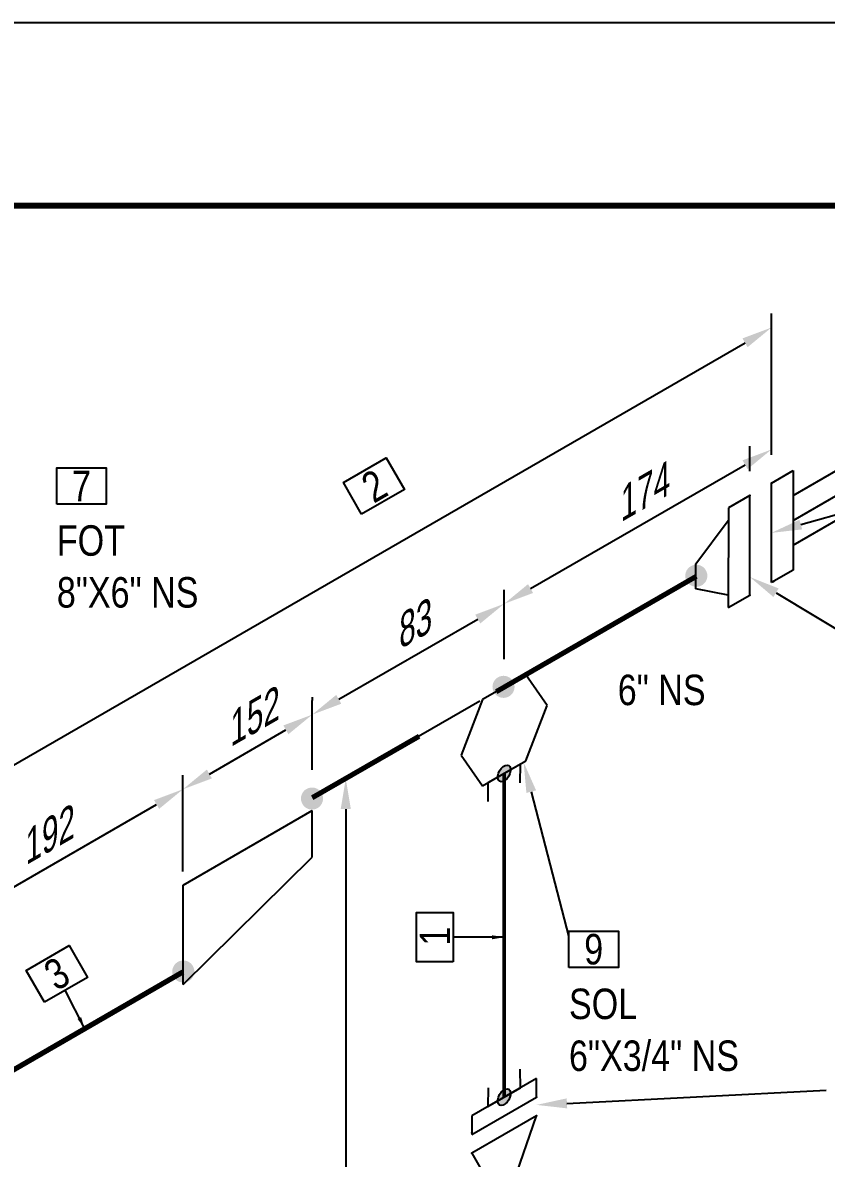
# Model space of a CAD drawing. Header units: millimetres. Extents: x 0 to 594, y 0 to 420.
# Drawn here: x 173.2 to 239.1, y 326.9 to 420 of the extents above; entities that cross this region are included whole.
import ezdxf
from ezdxf import colors
from ezdxf.entities.mleader import LeaderData, LeaderLine
from ezdxf.enums import TextEntityAlignment as Align
from ezdxf.math import Vec2, Vec3

# ---------------------------------------------------------------- set-up
doc = ezdxf.new("R2010")
doc.units = ezdxf.units.MM
doc.header["$LTSCALE"] = 0.25
doc.linetypes.add('CENTER', pattern=[50.8, 31.75, -6.35, 6.35, -6.35])
doc.linetypes.add('DASHED2', pattern=[9.525, 6.35, -3.175])
for name, color, linetype in [('기호', 4, 'Continuous'), ('밸브', 4, 'Continuous'), ('연속', 7, 'DASHED2'), ('열 추적 선', 7, 'CENTER'), ('용접', 1, 'Continuous'), ('주석', 7, 'Continuous'), ('치수', 1, 'Continuous')]:
    doc.layers.add(name, color=color, linetype=linetype)
doc.layers.add('파이프', color=3, linetype='Continuous', lineweight=70)
doc.layers.add('파이프 작은 보어', color=30, linetype='Continuous', lineweight=50)
doc.styles.add('AdskIsoAnnotation', font='arial.ttf', dxfattribs={"width": 0.8, "height": 1})
doc.styles.add('AdskIsoMetric', font='arial.ttf', dxfattribs={"width": 0.8, "height": 2.5})
doc.styles.add('AdskIsoMetric-30', font='arial.ttf', dxfattribs={"width": 0.8, "height": 2.5})
doc.styles.add('AdskIsoMetric30', font='arial.ttf', dxfattribs={"width": 0.8, "oblique": 30, "height": 2.5})
doc.styles.get("Standard").update_dxf_attribs({"font": 'arial.ttf'})
doc.dimstyles.new('AdskIsoMetric', dxfattribs={"dimtxt": 2.5, "dimasz": 2.5, "dimexe": 1, "dimexo": 2, "dimgap": 0.8, "dimtad": 1, "dimdec": 0, "dimrnd": 1, "dimzin": 0, "dimdsep": 46, "dimtxsty": 'AdskIsoMetric', "dimcen": 0, "dimclrt": 7, "dimadec": 0, "dimazin": 0, "dimtfac": 1, "dimtdec": 0, "dimtmove": 1, "dimatfit": 3, "dimfxl": 0, "dimfrac": 2, "dimtolj": 1, "dimtzin": 0, "dimarcsym": 0})

# ---------------------------------------------------------------- blocks, each defined once
blk = doc.blocks.new('끝 장비-1-IsoLeft')
at = {"color": 0, "linetype": 'ByBlock', "lineweight": -2, "extrusion": (0, 0.816497, 0.57735)}
for p, q in [((0, 0.1021), (-0.4419, 0.3572)), ((-0.1768, 0), (-0.6187, 0.2552)), ((-0.2652, -0.051), (0.0884, 0.1531)), ((0.0884, 0.1531), (0.1768, 0.1021)), ((0.1768, 0.1021), (-0.1768, -0.1021)), ((-0.1768, -0.1021), (-0.2652, -0.051))]:
    blk.add_line(p, q, dxfattribs=at)
blk = doc.blocks.new('리듀서 ECC-2-IsoLeft')
at = {"color": 0, "linetype": 'ByBlock', "lineweight": -2, "extrusion": (0, -0.816497, -0.57735)}
for p, q in [((-0.232, 0.1722), (-0.3977, 0.0765)), ((0.4861, -0.0255), (-0.232, 0.1722)), ((0.1326, -0.2296), (-0.3977, 0.0765)), ((0.4861, -0.0255), (0.1326, -0.2296))]:
    blk.add_line(p, q, dxfattribs=at)
blk = doc.blocks.new('볼 밸브-1-IsoRight')
at = {"color": 0, "linetype": 'ByBlock', "lineweight": -2, "extrusion": (0.707107, 0.408248, -0.57735)}
for p, q in [((-0.1006, 0.1164), (-0.3536, 0.4082)), ((-0.3536, 0.4082), (-0.3536, 0)), ((0.1006, 0.0001), (0.3536, 0)), ((-0.3536, 0), (-0.1006, -0.0001)), ((0.3536, 0), (0.3536, -0.4082)), ((0.3536, -0.4082), (0.1007, -0.1162)), ((0.1125, -0.065), (0.1125, -0.065))]:
    blk.add_line(p, q, dxfattribs=at)
at = {"linetype": 'ByBlock', "extrusion": (-1.92296e-16, -1.11022e-16, -1)}
for start_param, end_param in [(-0.785398, 2.356194), (2.356194, 5.497787)]:
    blk.add_ellipse((0, 0), major_axis=(-0.0796, 0.1378), ratio=0.57735, start_param=start_param, end_param=end_param, dxfattribs=at)
blk = doc.blocks.new('개스킷-1-IsoRight')
at = {"color": 0, "linetype": 'ByBlock', "lineweight": -2, "extrusion": (1, 0, 0)}
for p in [(-0.0442, 0.2296), (0.0442, 0.1786), (-0.0529, -0.1736), (0.0442, -0.2296)]:
    blk.add_point(p, dxfattribs=at)
blk = doc.blocks.new('플랜지-1-IsoRight')
at = {"color": 0, "linetype": 'ByBlock', "lineweight": -2}
blk.add_wipeout([(0.0442, 0.1786), (-0.0442, 0.2296), (-0.0442, -0.1786), (0.0442, -0.2296)], dxfattribs=at)
at = {"color": 0, "linetype": 'ByBlock', "lineweight": -2, "extrusion": (0.707107, 0.408248, -0.57735)}
for p, q in [((0.0442, 0.1786), (-0.0442, 0.2296)), ((-0.0442, 0.2296), (-0.0442, -0.1786)), ((0.0442, -0.2296), (0.0442, 0.1786)), ((-0.0442, -0.1786), (0.0442, -0.2296))]:
    blk.add_line(p, q, dxfattribs=at)
at = {"color": 0, "linetype": 'ByBlock', "lineweight": -2}
blk.add_wipeout([(0.0442, 0.1786), (-0.0442, 0.2296), (-0.0442, -0.1786), (0.0442, -0.2296)], dxfattribs=at)
at = {"color": 0, "linetype": 'ByBlock', "lineweight": -2, "extrusion": (0.707107, 0.408248, -0.57735)}
for p, q in [((0.0442, 0.1786), (-0.0442, 0.2296)), ((-0.0442, 0.2296), (-0.0442, -0.1786)), ((0.0442, -0.2296), (0.0442, 0.1786)), ((-0.0442, -0.1786), (0.0442, -0.2296))]:
    blk.add_line(p, q, dxfattribs=at)
blk = doc.blocks.new('플랜지WN-1-IsoLeft')
at = {"color": 0, "linetype": 'ByBlock', "lineweight": -2, "extrusion": (0, 0.816497, 0.57735)}
for p, q in [((0.1989, 0.0893), (-0.1547, -0.1148)), ((-0.1547, 0.0383), (-0.0663, 0.0893)), ((-0.0663, 0.0893), (0.1547, 0.0638)), ((0.2873, 0.0383), (0.1989, 0.0893)), ((-0.1105, -0.0893), (-0.1547, 0.0383)), ((-0.0663, -0.1659), (0.2873, 0.0383)), ((-0.1547, -0.1148), (-0.0663, -0.1659))]:
    blk.add_line(p, q, dxfattribs=at)
blk = doc.blocks.new('개스킷-1-IsoLeft')
at = {"color": 0, "linetype": 'ByBlock', "lineweight": -2}
for p in [(0.1238, 0.1326), (0.221, 0.0765), (-0.221, -0.0765), (-0.1326, -0.1276)]:
    blk.add_point(p, dxfattribs=at)
blk = doc.blocks.new('*D71')
at = {"layer": 'Defpoints', "color": 0}
for p in [(212.684, 365.51), (212.684, 283.896), (199.694, 276.396)]:
    blk.add_point(p, dxfattribs=at)
at = {"layer": '치수', "color": 0, "lineweight": -2}
for p, q in [((210.684, 364.355), (198.694, 357.433)), ((199.694, 355.51), (199.694, 278.896)), ((210.684, 282.742), (198.694, 275.819))]:
    blk.add_line(p, q, dxfattribs=at)
at = {"layer": '치수', "color": 0}
for points in [[(199.277, 355.51), (200.11, 355.51), (199.694, 358.01)], [(199.277, 278.896), (200.11, 278.896), (199.694, 276.396)]]:
    blk.add_solid(points, dxfattribs=at)
at = {"layer": '치수', "color": 7, "insert": (197.427, 315.895), "char_height": 2.5, "attachment_point": 5, "rotation": 90, "style": 'AdskIsoMetric-30'}
blk.add_mtext('\\A1;366', dxfattribs=at)
blk = doc.blocks.new('*D82')
at = {"layer": 'Defpoints', "color": 0}
for p in [(186.345, 357.138), (186.345, 349.282), (163.341, 332.939)]:
    blk.add_point(p, dxfattribs=at)
at = {"layer": '치수', "color": 0, "lineweight": -2}
for p, q in [((186.345, 351.592), (186.345, 358.293)), ((165.506, 345.107), (184.18, 355.888)), ((163.341, 335.248), (163.341, 345.011))]:
    blk.add_line(p, q, dxfattribs=at)
at = {"layer": '치수', "color": 0}
for points in [[(183.971, 356.249), (184.388, 355.527), (186.345, 357.138)], [(165.297, 345.467), (165.714, 344.746), (163.341, 343.857)]]:
    blk.add_solid(points, dxfattribs=at)
at = {"layer": '치수', "color": 7, "insert": (174.843, 353.114), "char_height": 2.5, "attachment_point": 5, "rotation": 30, "style": 'AdskIsoMetric30'}
blk.add_mtext('\\A1;192', dxfattribs=at)
blk = doc.blocks.new('*D83')
at = {"layer": 'Defpoints', "color": 0}
for p in [(196.951, 363.262), (196.951, 362.371), (186.345, 348.082)]:
    blk.add_point(p, dxfattribs=at)
at = {"layer": '치수', "color": 0, "lineweight": -2}
for p, q in [((196.951, 364.68), (196.951, 364.416)), ((188.51, 358.388), (194.786, 362.012)), ((186.345, 350.392), (186.345, 358.293))]:
    blk.add_line(p, q, dxfattribs=at)
at = {"layer": '치수', "color": 0}
for points in [[(194.578, 362.372), (194.994, 361.651), (196.951, 363.262)], [(188.301, 358.749), (188.718, 358.027), (186.345, 357.138)]]:
    blk.add_solid(points, dxfattribs=at)
at = {"layer": '치수', "color": 7, "insert": (191.648, 362.817), "char_height": 2.5, "attachment_point": 5, "rotation": 30, "style": 'AdskIsoMetric30'}
blk.add_mtext('\\A1;152', dxfattribs=at)
blk = doc.blocks.new('*D84')
at = {"layer": 'Defpoints', "color": 0}
for p in [(212.684, 372.345), (212.684, 365.51), (196.951, 356.427)]:
    blk.add_point(p, dxfattribs=at)
at = {"layer": '치수', "color": 0, "lineweight": -2}
for p, q in [((212.684, 367.819), (212.684, 373.5)), ((199.116, 364.512), (210.519, 371.095)), ((196.951, 358.736), (196.951, 364.416))]:
    blk.add_line(p, q, dxfattribs=at)
at = {"layer": '치수', "color": 0}
for points in [[(210.311, 371.456), (210.727, 370.734), (212.684, 372.345)], [(198.908, 364.872), (199.325, 364.151), (196.951, 363.262)]]:
    blk.add_solid(points, dxfattribs=at)
at = {"layer": '치수', "color": 7, "insert": (204.818, 370.421), "char_height": 2.5, "attachment_point": 5, "rotation": 30, "style": 'AdskIsoMetric30'}
blk.add_mtext('\\A1;83', dxfattribs=at)
blk = doc.blocks.new('*D85')
at = {"layer": 'Defpoints', "color": 0}
for p in [(234.604, 385), (234.604, 382.248), (212.684, 365.51)]:
    blk.add_point(p, dxfattribs=at)
at = {"layer": '치수', "color": 0, "lineweight": -2}
for p, q in [((234.604, 384.557), (234.604, 386.155)), ((214.849, 373.595), (232.439, 383.75)), ((212.684, 367.819), (212.684, 373.5))]:
    blk.add_line(p, q, dxfattribs=at)
at = {"layer": '치수', "color": 0}
for points in [[(232.23, 384.111), (232.647, 383.39), (234.604, 385)], [(214.641, 373.956), (215.057, 373.234), (212.684, 372.345)]]:
    blk.add_solid(points, dxfattribs=at)
at = {"layer": '치수', "color": 7, "insert": (223.644, 381.265), "char_height": 2.5, "attachment_point": 5, "rotation": 30, "style": 'AdskIsoMetric30'}
blk.add_mtext('\\A1;174', dxfattribs=at)
blk = doc.blocks.new('개스킷 해치 표식-1-IsoLeft')
at = {"linetype": 'ByBlock', "lineweight": -2, "extrusion": (0, 0.816497, 0.57735)}
blk.add_line((0, 0), (-0.0884, -0.051), dxfattribs=at)
blk = doc.blocks.new('*D86')
at = {"layer": 'Defpoints', "color": 0}
for p in [(234.604, 395), (234.604, 382.248), (70.487, 275.247)]:
    blk.add_point(p, dxfattribs=at)
at = {"layer": '치수', "color": 0, "lineweight": -2}
for p, q in [((234.604, 384.557), (234.604, 396.155)), ((72.652, 301.497), (232.439, 393.75)), ((70.487, 277.557), (70.487, 301.402))]:
    blk.add_line(p, q, dxfattribs=at)
at = {"layer": '치수', "color": 0}
for points in [[(232.23, 394.111), (232.647, 393.39), (234.604, 395)], [(72.444, 301.858), (72.86, 301.137), (70.487, 300.247)]]:
    blk.add_solid(points, dxfattribs=at)
at = {"layer": '치수', "color": 7, "insert": (152.545, 350.242), "char_height": 2.5, "attachment_point": 5, "rotation": 30, "style": 'AdskIsoMetric30'}
blk.add_mtext('\\A1;2188', dxfattribs=at)
blk = doc.blocks.new('*D96')
at = {"layer": 'Defpoints', "color": 0}
for p in [(370.446, 326.889), (186.35, 233.354), (186.35, 208.354)]:
    blk.add_point(p, dxfattribs=at)
at = {"layer": '치수', "color": 0, "lineweight": -2}
for p, q in [((370.446, 329.198), (370.446, 340.796)), ((368.281, 338.391), (188.515, 234.604)), ((186.35, 210.663), (186.35, 234.508))]:
    blk.add_line(p, q, dxfattribs=at)
at = {"layer": '치수', "color": 0}
for points in [[(368.073, 338.752), (368.489, 338.031), (370.446, 339.641)], [(188.307, 234.964), (188.724, 234.243), (186.35, 233.354)]]:
    blk.add_solid(points, dxfattribs=at)
at = {"layer": '치수', "color": 7, "insert": (278.398, 289.115), "char_height": 2.5, "attachment_point": 5, "rotation": 30, "style": 'AdskIsoMetric30'}
blk.add_mtext('\\A1;2188', dxfattribs=at)
blk = doc.blocks.new('Olet1-3-Iso2DSkew90')
at = {"color": 0, "linetype": 'ByBlock', "lineweight": -2, "extrusion": (0.707107, -0.408248, 0.57735)}
for p, q in [((1.768, 1.02), (-1.768, -1.021)), ((3.536, -1.494), (1.768, 1.02)), ((-1.768, -1.021), (-3.536, -5.577)), ((1.768, -6.051), (3.536, -1.494)), ((-3.536, -5.577), (-1.768, -8.092)), ((-1.768, -8.092), (1.768, -6.051))]:
    blk.add_line(p, q, dxfattribs=at)
blk = doc.blocks.new('Buttweld')
at = {"lineweight": -2}
blk.add_hatch(color=0, dxfattribs=at).paths.add_polyline_path([(0.044, -0.0026), (0.0433, 0.0053), (0.0413, 0.0129), (0.0379, 0.02), (0.0334, 0.0265), (0.0278, 0.0321), (0.0214, 0.0366), (0.0142, 0.0399), (0.0066, 0.042), (-0.0013, 0.0427), (-0.0091, 0.042), (-0.0168, 0.0399), (-0.0239, 0.0366), (-0.0304, 0.0321), (-0.036, 0.0265), (-0.0405, 0.02), (-0.0438, 0.0129), (-0.0459, 0.0053), (-0.0466, -0.0026), (-0.0459, -0.0105), (-0.0438, -0.0181), (-0.0405, -0.0252), (-0.036, -0.0317), (-0.0304, -0.0373), (-0.0239, -0.0418), (-0.0168, -0.0452), (-0.0091, -0.0472), (-0.0013, -0.0479), (0.0066, -0.0472), (0.0142, -0.0452), (0.0214, -0.0418), (0.0278, -0.0373), (0.0334, -0.0317), (0.0379, -0.0252), (0.0413, -0.0181), (0.0433, -0.0105)], is_closed=False, flags=0)
blk = doc.blocks.new('SocketWeld-1-IsoRight')
blk.add_hatch(color=256).paths.add_polyline_path([(0.0055, 0.0371), (0.0057, 0.0369), (0.006, 0.0367), (0.0062, 0.0365), (0.0064, 0.0363), (0.0066, 0.0361), (0.0068, 0.0359), (0.007, 0.0357), (0.0072, 0.0355), (0.0075, 0.0353), (0.0077, 0.0351), (0.0079, 0.0349), (0.0081, 0.0347), (0.0083, 0.0345), (0.0085, 0.0343), (0.0088, 0.0341), (0.009, 0.0339), (0.0092, 0.0337), (0.0094, 0.0334), (0.0096, 0.0332), (0.0098, 0.033), (0.01, 0.0328), (0.0103, 0.0326), (0.0105, 0.0324), (0.0107, 0.0322), (0.0109, 0.032), (0.0111, 0.0318), (0.0113, 0.0316), (0.0115, 0.0314), (0.0118, 0.0312), (0.012, 0.031), (0.0122, 0.0308), (0.0124, 0.0306), (0.0126, 0.0304), (0.0128, 0.0302), (0.013, 0.03), (0.0133, 0.0298), (0.0135, 0.0296), (0.0137, 0.0294), (0.0139, 0.0292), (0.0141, 0.0289), (0.0143, 0.0287), (0.0145, 0.0285), (0.0148, 0.0283), (0.015, 0.0281), (0.0152, 0.0279), (0.0154, 0.0277), (0.0156, 0.0275), (0.0158, 0.0273), (0.0161, 0.0271), (0.0161, 0.0271), (0.0162, 0.0268), (0.0164, 0.0266), (0.0166, 0.0263), (0.0168, 0.0261), (0.017, 0.0258), (0.0171, 0.0256), (0.0173, 0.0253), (0.0175, 0.025), (0.0177, 0.0248), (0.0179, 0.0245), (0.0181, 0.0243), (0.0182, 0.024), (0.0184, 0.0237), (0.0186, 0.0235), (0.0188, 0.0232), (0.019, 0.023), (0.0192, 0.0227), (0.0193, 0.0225), (0.0195, 0.0222), (0.0197, 0.0219), (0.0199, 0.0217), (0.0201, 0.0214), (0.0203, 0.0212), (0.0204, 0.0209), (0.0206, 0.0206), (0.0208, 0.0204), (0.021, 0.0201), (0.0212, 0.0199), (0.0213, 0.0196), (0.0215, 0.0193), (0.0217, 0.0191), (0.0219, 0.0188), (0.0221, 0.0186), (0.0223, 0.0183), (0.0224, 0.0181), (0.0226, 0.0178), (0.0228, 0.0175), (0.023, 0.0173), (0.0232, 0.017), (0.0234, 0.0168), (0.0235, 0.0165), (0.0237, 0.0162), (0.0239, 0.016), (0.0241, 0.0157), (0.0243, 0.0155), (0.0245, 0.0152), (0.0246, 0.015), (0.0248, 0.0147), (0.025, 0.0144), (0.025, 0.0144), (0.0251, 0.0141), (0.0253, 0.0139), (0.0254, 0.0136), (0.0255, 0.0133), (0.0257, 0.013), (0.0258, 0.0127), (0.0259, 0.0124), (0.0261, 0.0121), (0.0262, 0.0118), (0.0263, 0.0116), (0.0265, 0.0113), (0.0266, 0.011), (0.0267, 0.0107), (0.0269, 0.0104), (0.027, 0.0101), (0.0271, 0.0098), (0.0273, 0.0095), (0.0274, 0.0093), (0.0275, 0.009), (0.0277, 0.0087), (0.0278, 0.0084), (0.0279, 0.0081), (0.0281, 0.0078), (0.0282, 0.0075), (0.0283, 0.0072), (0.0284, 0.007), (0.0286, 0.0067), (0.0287, 0.0064), (0.0288, 0.0061), (0.029, 0.0058), (0.0291, 0.0055), (0.0292, 0.0052), (0.0294, 0.0049), (0.0295, 0.0047), (0.0296, 0.0044), (0.0298, 0.0041), (0.0299, 0.0038), (0.03, 0.0035), (0.0302, 0.0032), (0.0303, 0.0029), (0.0304, 0.0026), (0.0306, 0.0024), (0.0307, 0.0021), (0.0308, 0.0018), (0.031, 0.0015), (0.0311, 0.0012), (0.0312, 0.0009), (0.0314, 0.0006), (0.0315, 0.0003), (0.0315, 0.0003), (0.0316, 0.0001), (0.0316, -0.0002), (0.0317, -0.0005), (0.0318, -0.0008), (0.0319, -0.0011), (0.0319, -0.0014), (0.032, -0.0017), (0.0321, -0.002), (0.0321, -0.0022), (0.0322, -0.0025), (0.0323, -0.0028), (0.0323, -0.0031), (0.0324, -0.0034), (0.0325, -0.0037), (0.0325, -0.004), (0.0326, -0.0043), (0.0327, -0.0046), (0.0328, -0.0048), (0.0328, -0.0051), (0.0329, -0.0054), (0.033, -0.0057), (0.033, -0.006), (0.0331, -0.0063), (0.0332, -0.0066), (0.0332, -0.0069), (0.0333, -0.0071), (0.0334, -0.0074), (0.0335, -0.0077), (0.0335, -0.008), (0.0336, -0.0083), (0.0337, -0.0086), (0.0337, -0.0089), (0.0338, -0.0092), (0.0339, -0.0095), (0.0339, -0.0097), (0.034, -0.01), (0.0341, -0.0103), (0.0342, -0.0106), (0.0342, -0.0109), (0.0343, -0.0112), (0.0344, -0.0115), (0.0344, -0.0118), (0.0345, -0.012), (0.0346, -0.0123), (0.0346, -0.0126), (0.0347, -0.0129), (0.0348, -0.0132), (0.0349, -0.0135), (0.0349, -0.0138), (0.0349, -0.0138), (0.0349, -0.014), (0.0349, -0.0143), (0.0349, -0.0146), (0.0349, -0.0148), (0.0349, -0.0151), (0.0349, -0.0153), (0.0349, -0.0156), (0.0349, -0.0159), (0.0349, -0.0161), (0.0349, -0.0164), (0.0349, -0.0166), (0.0349, -0.0169), (0.0349, -0.0172), (0.0349, -0.0174), (0.0349, -0.0177), (0.0349, -0.0179), (0.0349, -0.0182), (0.0349, -0.0185), (0.0349, -0.0187), (0.0349, -0.019), (0.0349, -0.0192), (0.0349, -0.0195), (0.0349, -0.0198), (0.0349, -0.02), (0.0349, -0.0203), (0.0349, -0.0206), (0.0349, -0.0208), (0.0349, -0.0211), (0.0349, -0.0213), (0.0349, -0.0216), (0.0349, -0.0219), (0.0349, -0.0221), (0.0349, -0.0224), (0.0349, -0.0226), (0.0349, -0.0229), (0.0349, -0.0232), (0.0349, -0.0234), (0.0349, -0.0237), (0.0349, -0.0239), (0.0349, -0.0242), (0.0349, -0.0245), (0.0349, -0.0247), (0.0349, -0.025), (0.0349, -0.0252), (0.0349, -0.0255), (0.0349, -0.0258), (0.0349, -0.026), (0.0349, -0.0263), (0.0349, -0.0265), (0.0349, -0.0265), (0.0349, -0.0268), (0.0348, -0.027), (0.0347, -0.0272), (0.0346, -0.0274), (0.0346, -0.0276), (0.0345, -0.0278), (0.0344, -0.028), (0.0344, -0.0282), (0.0343, -0.0284), (0.0342, -0.0286), (0.0342, -0.0288), (0.0341, -0.029), (0.034, -0.0292), (0.0339, -0.0295), (0.0339, -0.0297), (0.0338, -0.0299), (0.0337, -0.0301), (0.0337, -0.0303), (0.0336, -0.0305), (0.0335, -0.0307), (0.0335, -0.0309), (0.0334, -0.0311), (0.0333, -0.0313), (0.0332, -0.0315), (0.0332, -0.0317), (0.0331, -0.0319), (0.033, -0.0322), (0.033, -0.0324), (0.0329, -0.0326), (0.0328, -0.0328), (0.0328, -0.033), (0.0327, -0.0332), (0.0326, -0.0334), (0.0325, -0.0336), (0.0325, -0.0338), (0.0324, -0.034), (0.0323, -0.0342), (0.0323, -0.0344), (0.0322, -0.0346), (0.0321, -0.0349), (0.0321, -0.0351), (0.032, -0.0353), (0.0319, -0.0355), (0.0319, -0.0357), (0.0318, -0.0359), (0.0317, -0.0361), (0.0316, -0.0363), (0.0316, -0.0365), (0.0315, -0.0367), (0.0315, -0.0367), (0.0314, -0.0369), (0.0312, -0.037), (0.0311, -0.0371), (0.031, -0.0373), (0.0308, -0.0374), (0.0307, -0.0375), (0.0306, -0.0377), (0.0304, -0.0378), (0.0303, -0.0379), (0.0302, -0.0381), (0.03, -0.0382), (0.0299, -0.0383), (0.0298, -0.0385), (0.0296, -0.0386), (0.0295, -0.0387), (0.0294, -0.0389), (0.0292, -0.039), (0.0291, -0.0391), (0.029, -0.0393), (0.0288, -0.0394), (0.0287, -0.0395), (0.0286, -0.0397), (0.0284, -0.0398), (0.0283, -0.0399), (0.0282, -0.0401), (0.0281, -0.0402), (0.0279, -0.0403), (0.0278, -0.0405), (0.0277, -0.0406), (0.0275, -0.0408), (0.0274, -0.0409), (0.0273, -0.041), (0.0271, -0.0412), (0.027, -0.0413), (0.0269, -0.0414), (0.0267, -0.0416), (0.0266, -0.0417), (0.0265, -0.0418), (0.0263, -0.042), (0.0262, -0.0421), (0.0261, -0.0422), (0.0259, -0.0424), (0.0258, -0.0425), (0.0257, -0.0426), (0.0255, -0.0428), (0.0254, -0.0429), (0.0253, -0.043), (0.0251, -0.0432), (0.025, -0.0433), (0.025, -0.0433), (0.0248, -0.0433), (0.0246, -0.0434), (0.0245, -0.0434), (0.0243, -0.0435), (0.0241, -0.0435), (0.0239, -0.0436), (0.0237, -0.0436), (0.0235, -0.0437), (0.0234, -0.0437), (0.0232, -0.0438), (0.023, -0.0438), (0.0228, -0.0439), (0.0226, -0.0439), (0.0224, -0.044), (0.0223, -0.044), (0.0221, -0.0441), (0.0219, -0.0441), (0.0217, -0.0442), (0.0215, -0.0442), (0.0213, -0.0443), (0.0212, -0.0443), (0.021, -0.0444), (0.0208, -0.0444), (0.0206, -0.0444), (0.0204, -0.0445), (0.0203, -0.0445), (0.0201, -0.0446), (0.0199, -0.0446), (0.0197, -0.0447), (0.0195, -0.0447), (0.0193, -0.0448), (0.0192, -0.0448), (0.019, -0.0449), (0.0188, -0.0449), (0.0186, -0.045), (0.0184, -0.045), (0.0182, -0.0451), (0.0181, -0.0451), (0.0179, -0.0452), (0.0177, -0.0452), (0.0175, -0.0453), (0.0173, -0.0453), (0.0171, -0.0454), (0.017, -0.0454), (0.0168, -0.0455), (0.0166, -0.0455), (0.0164, -0.0455), (0.0162, -0.0456), (0.0161, -0.0456), (0.0161, -0.0456), (0.0158, -0.0456), (0.0156, -0.0456), (0.0154, -0.0455), (0.0152, -0.0455), (0.015, -0.0454), (0.0148, -0.0454), (0.0145, -0.0453), (0.0143, -0.0453), (0.0141, -0.0453), (0.0139, -0.0452), (0.0137, -0.0452), (0.0135, -0.0451), (0.0133, -0.0451), (0.013, -0.045), (0.0128, -0.045), (0.0126, -0.0449), (0.0124, -0.0449), (0.0122, -0.0449), (0.012, -0.0448), (0.0118, -0.0448), (0.0115, -0.0447), (0.0113, -0.0447), (0.0111, -0.0446), (0.0109, -0.0446), (0.0107, -0.0446), (0.0105, -0.0445), (0.0103, -0.0445), (0.01, -0.0444), (0.0098, -0.0444), (0.0096, -0.0443), (0.0094, -0.0443), (0.0092, -0.0443), (0.009, -0.0442), (0.0088, -0.0442), (0.0085, -0.0441), (0.0083, -0.0441), (0.0081, -0.044), (0.0079, -0.044), (0.0077, -0.0439), (0.0075, -0.0439), (0.0072, -0.0439), (0.007, -0.0438), (0.0068, -0.0438), (0.0066, -0.0437), (0.0064, -0.0437), (0.0062, -0.0436), (0.006, -0.0436), (0.0057, -0.0436), (0.0055, -0.0435), (0.0055, -0.0435), (0.0053, -0.0434), (0.0051, -0.0433), (0.0049, -0.0431), (0.0046, -0.043), (0.0044, -0.0429), (0.0042, -0.0427), (0.004, -0.0426), (0.0037, -0.0425), (0.0035, -0.0423), (0.0033, -0.0422), (0.003, -0.0421), (0.0028, -0.042), (0.0026, -0.0418), (0.0024, -0.0417), (0.0021, -0.0416), (0.0019, -0.0414), (0.0017, -0.0413), (0.0015, -0.0412), (0.0012, -0.041), (0.001, -0.0409), (0.0008, -0.0408), (0.0006, -0.0406), (0.0003, -0.0405), (0.0001, -0.0404), (-0.0001, -0.0403), (-0.0003, -0.0401), (-0.0006, -0.04), (-0.0008, -0.0399), (-0.001, -0.0397), (-0.0012, -0.0396), (-0.0015, -0.0395), (-0.0017, -0.0393), (-0.0019, -0.0392), (-0.0021, -0.0391), (-0.0024, -0.039), (-0.0026, -0.0388), (-0.0028, -0.0387), (-0.003, -0.0386), (-0.0033, -0.0384), (-0.0035, -0.0383), (-0.0037, -0.0382), (-0.004, -0.038), (-0.0042, -0.0379), (-0.0044, -0.0378), (-0.0046, -0.0377), (-0.0049, -0.0375), (-0.0051, -0.0374), (-0.0053, -0.0373), (-0.0055, -0.0371), (-0.0055, -0.0371), (-0.0057, -0.0369), (-0.006, -0.0367), (-0.0062, -0.0365), (-0.0064, -0.0363), (-0.0066, -0.0361), (-0.0068, -0.0359), (-0.007, -0.0357), (-0.0072, -0.0355), (-0.0075, -0.0353), (-0.0077, -0.0351), (-0.0079, -0.0349), (-0.0081, -0.0347), (-0.0083, -0.0345), (-0.0085, -0.0343), (-0.0088, -0.0341), (-0.009, -0.0339), (-0.0092, -0.0337), (-0.0094, -0.0334), (-0.0096, -0.0332), (-0.0098, -0.033), (-0.01, -0.0328), (-0.0103, -0.0326), (-0.0105, -0.0324), (-0.0107, -0.0322), (-0.0109, -0.032), (-0.0111, -0.0318), (-0.0113, -0.0316), (-0.0115, -0.0314), (-0.0118, -0.0312), (-0.012, -0.031), (-0.0122, -0.0308), (-0.0124, -0.0306), (-0.0126, -0.0304), (-0.0128, -0.0302), (-0.013, -0.03), (-0.0133, -0.0298), (-0.0135, -0.0296), (-0.0137, -0.0294), (-0.0139, -0.0292), (-0.0141, -0.0289), (-0.0143, -0.0287), (-0.0145, -0.0285), (-0.0148, -0.0283), (-0.015, -0.0281), (-0.0152, -0.0279), (-0.0154, -0.0277), (-0.0156, -0.0275), (-0.0158, -0.0273), (-0.0161, -0.0271), (-0.0161, -0.0271), (-0.0162, -0.0268), (-0.0164, -0.0266), (-0.0166, -0.0263), (-0.0168, -0.0261), (-0.017, -0.0258), (-0.0171, -0.0256), (-0.0173, -0.0253), (-0.0175, -0.025), (-0.0177, -0.0248), (-0.0179, -0.0245), (-0.0181, -0.0243), (-0.0182, -0.024), (-0.0184, -0.0237), (-0.0186, -0.0235), (-0.0188, -0.0232), (-0.019, -0.023), (-0.0192, -0.0227), (-0.0193, -0.0225), (-0.0195, -0.0222), (-0.0197, -0.0219), (-0.0199, -0.0217), (-0.0201, -0.0214), (-0.0203, -0.0212), (-0.0204, -0.0209), (-0.0206, -0.0206), (-0.0208, -0.0204), (-0.021, -0.0201), (-0.0212, -0.0199), (-0.0213, -0.0196), (-0.0215, -0.0193), (-0.0217, -0.0191), (-0.0219, -0.0188), (-0.0221, -0.0186), (-0.0223, -0.0183), (-0.0224, -0.0181), (-0.0226, -0.0178), (-0.0228, -0.0175), (-0.023, -0.0173), (-0.0232, -0.017), (-0.0234, -0.0168), (-0.0235, -0.0165), (-0.0237, -0.0162), (-0.0239, -0.016), (-0.0241, -0.0157), (-0.0243, -0.0155), (-0.0245, -0.0152), (-0.0246, -0.015), (-0.0248, -0.0147), (-0.025, -0.0144), (-0.025, -0.0144), (-0.0251, -0.0141), (-0.0253, -0.0139), (-0.0254, -0.0136), (-0.0255, -0.0133), (-0.0257, -0.013), (-0.0258, -0.0127), (-0.0259, -0.0124), (-0.0261, -0.0121), (-0.0262, -0.0118), (-0.0263, -0.0116), (-0.0265, -0.0113), (-0.0266, -0.011), (-0.0267, -0.0107), (-0.0269, -0.0104), (-0.027, -0.0101), (-0.0271, -0.0098), (-0.0273, -0.0095), (-0.0274, -0.0093), (-0.0275, -0.009), (-0.0277, -0.0087), (-0.0278, -0.0084), (-0.0279, -0.0081), (-0.0281, -0.0078), (-0.0282, -0.0075), (-0.0283, -0.0072), (-0.0284, -0.007), (-0.0286, -0.0067), (-0.0287, -0.0064), (-0.0288, -0.0061), (-0.029, -0.0058), (-0.0291, -0.0055), (-0.0292, -0.0052), (-0.0294, -0.0049), (-0.0295, -0.0047), (-0.0296, -0.0044), (-0.0298, -0.0041), (-0.0299, -0.0038), (-0.03, -0.0035), (-0.0302, -0.0032), (-0.0303, -0.0029), (-0.0304, -0.0026), (-0.0306, -0.0024), (-0.0307, -0.0021), (-0.0308, -0.0018), (-0.031, -0.0015), (-0.0311, -0.0012), (-0.0312, -0.0009), (-0.0314, -0.0006), (-0.0315, -0.0003), (-0.0315, -0.0003), (-0.0316, -0.0001), (-0.0316, 0.0002), (-0.0317, 0.0005), (-0.0318, 0.0008), (-0.0319, 0.0011), (-0.0319, 0.0014), (-0.032, 0.0017), (-0.0321, 0.002), (-0.0321, 0.0022), (-0.0322, 0.0025), (-0.0323, 0.0028), (-0.0323, 0.0031), (-0.0324, 0.0034), (-0.0325, 0.0037), (-0.0325, 0.004), (-0.0326, 0.0043), (-0.0327, 0.0046), (-0.0328, 0.0048), (-0.0328, 0.0051), (-0.0329, 0.0054), (-0.033, 0.0057), (-0.033, 0.006), (-0.0331, 0.0063), (-0.0332, 0.0066), (-0.0332, 0.0069), (-0.0333, 0.0071), (-0.0334, 0.0074), (-0.0335, 0.0077), (-0.0335, 0.008), (-0.0336, 0.0083), (-0.0337, 0.0086), (-0.0337, 0.0089), (-0.0338, 0.0092), (-0.0339, 0.0095), (-0.0339, 0.0097), (-0.034, 0.01), (-0.0341, 0.0103), (-0.0342, 0.0106), (-0.0342, 0.0109), (-0.0343, 0.0112), (-0.0344, 0.0115), (-0.0344, 0.0118), (-0.0345, 0.012), (-0.0346, 0.0123), (-0.0346, 0.0126), (-0.0347, 0.0129), (-0.0348, 0.0132), (-0.0349, 0.0135), (-0.0349, 0.0138), (-0.0349, 0.0138), (-0.0349, 0.014), (-0.0349, 0.0143), (-0.0349, 0.0146), (-0.0349, 0.0148), (-0.0349, 0.0151), (-0.0349, 0.0153), (-0.0349, 0.0156), (-0.0349, 0.0159), (-0.0349, 0.0161), (-0.0349, 0.0164), (-0.0349, 0.0166), (-0.0349, 0.0169), (-0.0349, 0.0172), (-0.0349, 0.0174), (-0.0349, 0.0177), (-0.0349, 0.0179), (-0.0349, 0.0182), (-0.0349, 0.0185), (-0.0349, 0.0187), (-0.0349, 0.019), (-0.0349, 0.0192), (-0.0349, 0.0195), (-0.0349, 0.0198), (-0.0349, 0.02), (-0.0349, 0.0203), (-0.0349, 0.0206), (-0.0349, 0.0208), (-0.0349, 0.0211), (-0.0349, 0.0213), (-0.0349, 0.0216), (-0.0349, 0.0219), (-0.0349, 0.0221), (-0.0349, 0.0224), (-0.0349, 0.0226), (-0.0349, 0.0229), (-0.0349, 0.0232), (-0.0349, 0.0234), (-0.0349, 0.0237), (-0.0349, 0.0239), (-0.0349, 0.0242), (-0.0349, 0.0245), (-0.0349, 0.0247), (-0.0349, 0.025), (-0.0349, 0.0252), (-0.0349, 0.0255), (-0.0349, 0.0258), (-0.0349, 0.026), (-0.0349, 0.0263), (-0.0349, 0.0265), (-0.0349, 0.0265), (-0.0349, 0.0268), (-0.0348, 0.027), (-0.0347, 0.0272), (-0.0346, 0.0274), (-0.0346, 0.0276), (-0.0345, 0.0278), (-0.0344, 0.028), (-0.0344, 0.0282), (-0.0343, 0.0284), (-0.0342, 0.0286), (-0.0342, 0.0288), (-0.0341, 0.029), (-0.034, 0.0292), (-0.0339, 0.0295), (-0.0339, 0.0297), (-0.0338, 0.0299), (-0.0337, 0.0301), (-0.0337, 0.0303), (-0.0336, 0.0305), (-0.0335, 0.0307), (-0.0335, 0.0309), (-0.0334, 0.0311), (-0.0333, 0.0313), (-0.0332, 0.0315), (-0.0332, 0.0317), (-0.0331, 0.0319), (-0.033, 0.0322), (-0.033, 0.0324), (-0.0329, 0.0326), (-0.0328, 0.0328), (-0.0328, 0.033), (-0.0327, 0.0332), (-0.0326, 0.0334), (-0.0325, 0.0336), (-0.0325, 0.0338), (-0.0324, 0.034), (-0.0323, 0.0342), (-0.0323, 0.0344), (-0.0322, 0.0346), (-0.0321, 0.0349), (-0.0321, 0.0351), (-0.032, 0.0353), (-0.0319, 0.0355), (-0.0319, 0.0357), (-0.0318, 0.0359), (-0.0317, 0.0361), (-0.0316, 0.0363), (-0.0316, 0.0365), (-0.0315, 0.0367), (-0.0315, 0.0367), (-0.0314, 0.0369), (-0.0312, 0.037), (-0.0311, 0.0371), (-0.031, 0.0373), (-0.0308, 0.0374), (-0.0307, 0.0375), (-0.0306, 0.0377), (-0.0304, 0.0378), (-0.0303, 0.0379), (-0.0302, 0.0381), (-0.03, 0.0382), (-0.0299, 0.0383), (-0.0298, 0.0385), (-0.0296, 0.0386), (-0.0295, 0.0387), (-0.0294, 0.0389), (-0.0292, 0.039), (-0.0291, 0.0391), (-0.029, 0.0393), (-0.0288, 0.0394), (-0.0287, 0.0395), (-0.0286, 0.0397), (-0.0284, 0.0398), (-0.0283, 0.0399), (-0.0282, 0.0401), (-0.0281, 0.0402), (-0.0279, 0.0403), (-0.0278, 0.0405), (-0.0277, 0.0406), (-0.0275, 0.0408), (-0.0274, 0.0409), (-0.0273, 0.041), (-0.0271, 0.0412), (-0.027, 0.0413), (-0.0269, 0.0414), (-0.0267, 0.0416), (-0.0266, 0.0417), (-0.0265, 0.0418), (-0.0263, 0.042), (-0.0262, 0.0421), (-0.0261, 0.0422), (-0.0259, 0.0424), (-0.0258, 0.0425), (-0.0257, 0.0426), (-0.0255, 0.0428), (-0.0254, 0.0429), (-0.0253, 0.043), (-0.0251, 0.0432), (-0.025, 0.0433), (-0.025, 0.0433), (-0.0248, 0.0433), (-0.0246, 0.0434), (-0.0245, 0.0434), (-0.0243, 0.0435), (-0.0241, 0.0435), (-0.0239, 0.0436), (-0.0237, 0.0436), (-0.0235, 0.0437), (-0.0234, 0.0437), (-0.0232, 0.0438), (-0.023, 0.0438), (-0.0228, 0.0439), (-0.0226, 0.0439), (-0.0224, 0.044), (-0.0223, 0.044), (-0.0221, 0.0441), (-0.0219, 0.0441), (-0.0217, 0.0442), (-0.0215, 0.0442), (-0.0213, 0.0443), (-0.0212, 0.0443), (-0.021, 0.0444), (-0.0208, 0.0444), (-0.0206, 0.0444), (-0.0204, 0.0445), (-0.0203, 0.0445), (-0.0201, 0.0446), (-0.0199, 0.0446), (-0.0197, 0.0447), (-0.0195, 0.0447), (-0.0193, 0.0448), (-0.0192, 0.0448), (-0.019, 0.0449), (-0.0188, 0.0449), (-0.0186, 0.045), (-0.0184, 0.045), (-0.0182, 0.0451), (-0.0181, 0.0451), (-0.0179, 0.0452), (-0.0177, 0.0452), (-0.0175, 0.0453), (-0.0173, 0.0453), (-0.0171, 0.0454), (-0.017, 0.0454), (-0.0168, 0.0455), (-0.0166, 0.0455), (-0.0164, 0.0455), (-0.0162, 0.0456), (-0.0161, 0.0456), (-0.0161, 0.0456), (-0.0158, 0.0456), (-0.0156, 0.0456), (-0.0154, 0.0455), (-0.0152, 0.0455), (-0.015, 0.0454), (-0.0148, 0.0454), (-0.0145, 0.0453), (-0.0143, 0.0453), (-0.0141, 0.0453), (-0.0139, 0.0452), (-0.0137, 0.0452), (-0.0135, 0.0451), (-0.0133, 0.0451), (-0.013, 0.045), (-0.0128, 0.045), (-0.0126, 0.0449), (-0.0124, 0.0449), (-0.0122, 0.0449), (-0.012, 0.0448), (-0.0118, 0.0448), (-0.0115, 0.0447), (-0.0113, 0.0447), (-0.0111, 0.0446), (-0.0109, 0.0446), (-0.0107, 0.0446), (-0.0105, 0.0445), (-0.0103, 0.0445), (-0.01, 0.0444), (-0.0098, 0.0444), (-0.0096, 0.0443), (-0.0094, 0.0443), (-0.0092, 0.0443), (-0.009, 0.0442), (-0.0088, 0.0442), (-0.0085, 0.0441), (-0.0083, 0.0441), (-0.0081, 0.044), (-0.0079, 0.044), (-0.0077, 0.0439), (-0.0075, 0.0439), (-0.0072, 0.0439), (-0.007, 0.0438), (-0.0068, 0.0438), (-0.0066, 0.0437), (-0.0064, 0.0437), (-0.0062, 0.0436), (-0.006, 0.0436), (-0.0057, 0.0436), (-0.0055, 0.0435), (-0.0055, 0.0435), (-0.0053, 0.0434), (-0.0051, 0.0433), (-0.0049, 0.0431), (-0.0046, 0.043), (-0.0044, 0.0429), (-0.0042, 0.0427), (-0.004, 0.0426), (-0.0037, 0.0425), (-0.0035, 0.0423), (-0.0033, 0.0422), (-0.003, 0.0421), (-0.0028, 0.042), (-0.0026, 0.0418), (-0.0024, 0.0417), (-0.0021, 0.0416), (-0.0019, 0.0414), (-0.0017, 0.0413), (-0.0015, 0.0412), (-0.0012, 0.041), (-0.001, 0.0409), (-0.0008, 0.0408), (-0.0006, 0.0406), (-0.0003, 0.0405), (-0.0001, 0.0404), (0.0001, 0.0403), (0.0003, 0.0401), (0.0006, 0.04), (0.0008, 0.0399), (0.001, 0.0397), (0.0012, 0.0396), (0.0015, 0.0395), (0.0017, 0.0393), (0.0019, 0.0392), (0.0021, 0.0391), (0.0024, 0.039), (0.0026, 0.0388), (0.0028, 0.0387), (0.003, 0.0386), (0.0033, 0.0384), (0.0035, 0.0383), (0.0037, 0.0382), (0.004, 0.038), (0.0042, 0.0379), (0.0044, 0.0378), (0.0046, 0.0377), (0.0049, 0.0375), (0.0051, 0.0374), (0.0053, 0.0373)], flags=0)
at = {"color": 0, "linetype": 'ByBlock', "lineweight": -2, "extrusion": (0.707107, 0.408248, -0.57735)}
for p, q in [((0, 0.1021), (-0.0884, 0.1531)), ((0, -0.1021), (0, 0.1021)), ((-0.0349, 0.0265), (-0.0315, 0.0367)), ((-0.0349, 0.0138), (-0.0349, 0.0265)), ((-0.0315, -0.0003), (-0.0349, 0.0138)), ((-0.0315, 0.0367), (-0.025, 0.0433)), ((-0.025, 0.0433), (-0.0161, 0.0456)), ((-0.0161, 0.0456), (-0.0055, 0.0435)), ((-0.0055, 0.0435), (0.0055, 0.0371)), ((0.0055, 0.0371), (0.0161, 0.0271)), ((0.0161, 0.0271), (0.025, 0.0144)), ((0.025, 0.0144), (0.0315, 0.0003)), ((0.0315, 0.0003), (0.0349, -0.0138)), ((-0.0884, -0.051), (0, -0.1021)), ((-0.025, -0.0144), (-0.0315, -0.0003)), ((-0.0161, -0.0271), (-0.025, -0.0144)), ((-0.0055, -0.0371), (-0.0161, -0.0271)), ((0.0055, -0.0435), (-0.0055, -0.0371)), ((0.0161, -0.0456), (0.0055, -0.0435)), ((0.025, -0.0433), (0.0161, -0.0456)), ((0.0315, -0.0367), (0.025, -0.0433)), ((0.0349, -0.0265), (0.0315, -0.0367)), ((0.0349, -0.0138), (0.0349, -0.0265))]:
    blk.add_line(p, q, dxfattribs=at)
blk = doc.blocks.new('AnnoRect')
at = {"color": 0, "linetype": 'ByBlock', "lineweight": -2}
blk.add_wipeout([(-0.81, -0.6), (-0.81, 0.6), (0.81, 0.6), (0.81, -0.6)], dxfattribs=at)
blk.add_lwpolyline([(-0.81, -0.6), (-0.81, 0.6), (0.81, 0.6), (0.81, -0.6)], close=True, dxfattribs=at)
at = {"color": 0, "linetype": 'ByBlock', "lineweight": -2, "style": 'AdskIsoAnnotation', "width": 0.8}
blk.add_attdef('XX', text='', height=1, dxfattribs=at).set_placement((0, 0), align=Align.MIDDLE_CENTER)

msp = doc.modelspace()

# ---------------------------------------------------------------- linework, layer by layer
msp.add_lwpolyline([(0, 0), (594, 0), (594, 420), (0, 420)], close=True)
at = {"const_width": 0.5}
msp.add_lwpolyline([(15, 15), (579, 15), (579, 405), (15, 405)], close=True, dxfattribs=at)
at = {"layer": '열 추적 선', "color": 1}
msp.add_line((236.372, 379.186), (264.048, 395.165), dxfattribs=at)
at = {"layer": '파이프'}
for points in [[(228.417, 374.593), (212.041, 365.138)], [(205.677, 361.464), (196.951, 356.427)], [(186.345, 342.138), (167.76, 331.408)]]:
    msp.add_lwpolyline(points, dxfattribs=at)

# ---------------------------------------------------------------- block references
at = {"layer": '기호'}
msp.add_blockref('Olet1-3-Iso2DSkew90', (212.684, 365.51), dxfattribs=at)
at = {"layer": '기호', "xscale": 20, "yscale": 20, "zscale": 20, "rotation": 240}
msp.add_blockref('리듀서 ECC-2-IsoLeft', (191.648, 349.282), dxfattribs=at)
at = {"layer": '밸브'}
for name, p, xscale, yscale, zscale, rotation in [('개스킷-1-IsoLeft', (233.72, 377.655), 20, 20, 20, 239.9999999999639), ('플랜지WN-1-IsoLeft', (230.626, 375.869), 20, 20, 20, 59.99999999978338), ('개스킷-1-IsoRight', (212.684, 329.588), 15, 15, 15, 299.9999999994224), ('볼 밸브-1-IsoRight', (212.684, 322.698), 15, 15, 15, 299.9999999994283)]:
    msp.add_blockref(name, p, dxfattribs=dict(at, xscale=xscale, yscale=yscale, zscale=zscale, rotation=rotation))
at = {"layer": '연속', "xscale": 20, "yscale": 20, "zscale": 20, "rotation": 239.9999999997966}
msp.add_blockref('끝 장비-1-IsoLeft', (234.604, 378.165), dxfattribs=at)
at = {"layer": '용접'}
for name, p, xscale, yscale, zscale, rotation in [('Buttweld', (228.417, 374.593), 20, 20, 20, 180), ('Buttweld', (212.684, 365.51), 20, 20, 20, 270.0000000000219), ('SocketWeld-1-IsoRight', (212.684, 358.439), 15, 15, 15, 119.9999999996948), ('Buttweld', (186.345, 342.138), 20, 20, 20, 180)]:
    msp.add_blockref(name, p, dxfattribs=dict(at, xscale=xscale, yscale=yscale, zscale=zscale, rotation=rotation))
at = {"layer": '용접', "xscale": 20, "yscale": 20, "zscale": 20}
msp.add_blockref('Buttweld', (196.951, 356.427), dxfattribs=at)
at = {"layer": '치수', "xscale": 20, "yscale": 20, "zscale": 20}
for rotation in [239.9999999997962, 239.9999999997966]:
    msp.add_blockref('개스킷 해치 표식-1-IsoLeft', (232.836, 383.227), dxfattribs=dict(at, rotation=rotation))

# ---------------------------------------------------------------- texts
at = {"layer": '주석', "char_height": 2.5, "attachment_point": 7, "style": 'AdskIsoAnnotation'}
for s, insert in [('{\\Q0;FOT}', (176, 376.252)), ('{\\Q0;8"X6" NS}', (176, 372)), ('{\\Q0;6" NS}', (222, 364)), ('{\\Q0;SOL}', (218, 338.254)), ('{\\Q0;6"X3/4" NS}', (218, 334))]:
    msp.add_mtext(s, dxfattribs=dict(at, insert=insert))

# ---------------------------------------------------------------- dimensions: what is measured, and where the dimension line sits
at = {"layer": '치수'}
for base, p1, p2, text, override, picture, middle in [((234.604, 385), (212.684, 365.51), (234.604, 382.248), '174', {"dimtad": 0, "dimlfac": 6.348433, "dimtxsty": 'AdskIsoMetric30', "dimse1": 0, "dimse2": 0, "dimsd1": 0, "dimsd2": 0, "dimtmove": 1}, '*D85', (223.644, 381.265)), ((212.684, 372.345), (196.951, 356.427), (212.684, 365.51), '83', {"dimtad": 0, "dimlfac": 4.556032, "dimtxsty": 'AdskIsoMetric30', "dimse1": 0, "dimse2": 0, "dimsd1": 0, "dimsd2": 0, "dimtmove": 1}, '*D84', (204.818, 370.421)), ((196.951, 363.262), (186.345, 348.082), (196.951, 362.371), '152', {"dimtad": 0, "dimlfac": 9.332556, "dimtxsty": 'AdskIsoMetric30', "dimse1": 0, "dimse2": 0, "dimsd1": 0, "dimsd2": 0, "dimtmove": 1}, '*D83', (191.648, 362.817)), ((186.345, 357.138), (163.341, 332.939), (186.345, 349.282), '192', {"dimtad": 0, "dimlfac": 6.841168, "dimtxsty": 'AdskIsoMetric30', "dimse1": 0, "dimse2": 0, "dimsd1": 0, "dimsd2": 0, "dimtmove": 1}, '*D82', (174.843, 353.114))]:
    dim = msp.add_linear_dim(base=base, p1=p1, p2=p2, angle=30, text=text, dimstyle='AdskIsoMetric', override=override, dxfattribs=at)
    dim.commit()
    dim.dimension.update_dxf_attribs({"geometry": picture, "text_midpoint": middle, "dimtype": 160})

# ---------------------------------------------------------------- leaders
at = {"layer": '주석'}
ml = msp.add_multileader_mtext('Standard', dxfattribs=at)
ml.set_content('')
ml.set_leader_properties()
ml.build(insert=Vec2(0, 0))
ml.multileader.update_dxf_attribs({"dogleg_length": 3.062, "arrow_head_size": 2.5})
ctx = ml.context
ctx.base_point, ctx.arrow_head_size = Vec3(264.062, 385.587), 2.5
notes = []
notes.append((ctx, [(0, (1, 1, 0), (261, 385.587), (1, 0), 3.062, [(0, [(234.604, 378.165)], 0, [])])]))
ctx.mtext, ml.multileader.dxf.content_type = None, 0
ml = msp.add_multileader_mtext('Standard', dxfattribs=at)
ml.set_content('')
ml.set_leader_properties()
ml.build(insert=Vec2(0, 0))
ml.multileader.update_dxf_attribs({"dogleg_length": 0, "arrow_head_size": 2.5})
ctx = ml.context
ctx.base_point, ctx.arrow_head_size = Vec3(241.309, 369.449), 2.5
notes.append((ctx, [(0, (1, 1, 0), (241.309, 369.449), (-1, 0), 0, [(0, [(232.836, 374.541)], 0, [])])]))
ctx.mtext, ml.multileader.dxf.content_type = None, 0
ml = msp.add_multileader_mtext('Standard', dxfattribs=at)
ml.set_content('')
ml.set_leader_properties()
ml.build(insert=Vec2(0, 0))
ml.multileader.update_dxf_attribs({"dogleg_length": 0, "arrow_head_size": 2.5})
ctx = ml.context
ctx.base_point, ctx.arrow_head_size = Vec3(218, 345), 2.5
notes.append((ctx, [(0, (1, 1, 0), (218, 345), (-1, 0), 0, [(0, [(214.278, 359.359)], 0, [])])]))
ctx.mtext, ml.multileader.dxf.content_type = None, 0
ml = msp.add_multileader_mtext('Standard', dxfattribs=at)
ml.set_content('')
ml.set_leader_properties()
ml.build(insert=Vec2(0, 0))
ml.multileader.update_dxf_attribs({"dogleg_length": 0, "arrow_head_size": 0})
ctx = ml.context
ctx.base_point, ctx.arrow_head_size = Vec3(208.5, 345), 0
notes.append((ctx, [(0, (1, 1, 0), (208.5, 345), (-1, 0), 0, [(0, [(212.684, 345)], 0, [])])]))
ctx.mtext, ml.multileader.dxf.content_type = None, 0
ml = msp.add_multileader_mtext('Standard', dxfattribs=at)
ml.set_content('')
ml.set_leader_properties()
ml.build(insert=Vec2(0, 0))
ml.multileader.update_dxf_attribs({"dogleg_length": 0, "arrow_head_size": 0})
ctx = ml.context
ctx.base_point, ctx.arrow_head_size = Vec3(176.681, 340.661), 0
notes.append((ctx, [(0, (1, 1, 0), (176.681, 340.661), (-1, 0), 0, [(0, [(178.294, 337.49)], 0, [])])]))
ctx.mtext, ml.multileader.dxf.content_type = None, 0
for ctx, leaders in notes:
    for number, flags, end, landing, length, lines in leaders:
        leader = LeaderData()
        leader.index, (leader.has_last_leader_line, leader.has_dogleg_vector, leader.attachment_direction) = number, flags
        leader.last_leader_point, leader.dogleg_vector, leader.dogleg_length = Vec3(end), Vec3(landing), length
        for number, points, colour, breaks in lines:
            line = LeaderLine()
            line.index, line.vertices, line.color, line.breaks = number, Vec3.list(points), colors.encode_raw_color(colour), breaks
            leader.lines.append(line)
        ctx.leaders.append(leader)

# ---------------------------------------------------------------- next in the draw order: block references
at = {"layer": '밸브', "xscale": 15, "yscale": 15, "zscale": 15, "rotation": 299.9999999994706}
msp.add_blockref('플랜지-1-IsoRight', (212.684, 331.119), dxfattribs=at)

# ---------------------------------------------------------------- next in the draw order: linework, layer by layer
at = {"layer": '파이프 작은 보어'}
msp.add_lwpolyline([(212.684, 331.884), (212.684, 358.439)], dxfattribs=at)

# ---------------------------------------------------------------- next in the draw order: block references
at = {"layer": '용접', "xscale": 15, "yscale": 15, "zscale": 15, "rotation": 299.9999999996854}
msp.add_blockref('SocketWeld-1-IsoRight', (212.684, 331.884), dxfattribs=at)

# ---------------------------------------------------------------- next in the draw order: dimensions: what is measured, and where the dimension line sits
at = {"layer": '치수'}
for base, p1, p2, angle, text, override, picture, middle in [((234.604, 395), (70.487, 275.247), (234.604, 382.248), 30, '2188', {"dimtad": 0, "dimlfac": 11.182922, "dimtxsty": 'AdskIsoMetric30', "dimse1": 0, "dimse2": 0, "dimsd1": 0, "dimsd2": 0, "dimtmove": 1}, '*D86', (152.545, 350.242)), ((199.694, 276.396), (212.684, 365.51), (212.684, 283.896), 270, '366', {"dimtad": 0, "dimlfac": 4.482906, "dimtxsty": 'AdskIsoMetric-30', "dimse1": 0, "dimse2": 0, "dimsd1": 0, "dimsd2": 0, "dimtmove": 1}, '*D71', (197.427, 315.895)), ((186.35, 233.354), (370.446, 326.889), (186.35, 208.354), 210, '2188', {"dimtad": 0, "dimlfac": 10.003289, "dimtxsty": 'AdskIsoMetric30', "dimse1": 0, "dimse2": 0, "dimsd1": 0, "dimsd2": 0, "dimtmove": 1}, '*D96', (278.398, 289.115))]:
    dim = msp.add_linear_dim(base=base, p1=p1, p2=p2, angle=angle, text=text, dimstyle='AdskIsoMetric', override=override, dxfattribs=at)
    dim.commit()
    dim.dimension.update_dxf_attribs({"geometry": picture, "text_midpoint": middle, "dimtype": 160})

# ---------------------------------------------------------------- next in the draw order: leaders
at = {"layer": '주석'}
ml = msp.add_multileader_mtext('Standard', dxfattribs=at)
ml.set_content('')
ml.set_leader_properties()
ml.build(insert=Vec2(0, 0))
ml.multileader.update_dxf_attribs({"dogleg_length": 0, "arrow_head_size": 2.5})
ctx = ml.context
ctx.base_point, ctx.arrow_head_size = Vec3(239.101, 332.449), 2.5
notes = []
notes.append((ctx, [(0, (1, 1, 0), (239.101, 332.449), (-1, 0), 0, [(0, [(215.336, 331.252)], 0, [])])]))
ctx.mtext, ml.multileader.dxf.content_type = None, 0
for ctx, leaders in notes:
    for number, flags, end, landing, length, lines in leaders:
        leader = LeaderData()
        leader.index, (leader.has_last_leader_line, leader.has_dogleg_vector, leader.attachment_direction) = number, flags
        leader.last_leader_point, leader.dogleg_vector, leader.dogleg_length = Vec3(end), Vec3(landing), length
        for number, points, colour, breaks in lines:
            line = LeaderLine()
            line.index, line.vertices, line.color, line.breaks = number, Vec3.list(points), colors.encode_raw_color(colour), breaks
            leader.lines.append(line)
        ctx.leaders.append(leader)

# ---------------------------------------------------------------- next in the draw order: block references
ref = msp.add_blockref('AnnoRect', (202, 382), dxfattribs=dict(at, xscale=2.500000000000001, yscale=2.500000000000001, zscale=2.500000000000001, rotation=30))
ref.add_attrib('XX_001', '2', (201.983, 380.541), dxfattribs={"layer": '0', "color": 0, "linetype": 'ByBlock', "lineweight": -2, "height": 2.5, "rotation": 30, "style": 'AdskIsoAnnotation', "width": 0.8})
ref = msp.add_blockref('AnnoRect', (178.024, 382.006), dxfattribs=dict(at, xscale=2.5, yscale=2.5, zscale=2.5))
ref.add_attrib('XX_001', '7', (177.244, 380.756), dxfattribs={"layer": '0', "color": 0, "linetype": 'ByBlock', "lineweight": -2, "height": 2.5, "style": 'AdskIsoAnnotation', "width": 0.8})
ref = msp.add_blockref('AnnoRect', (207, 345), dxfattribs=dict(at, xscale=2.5, yscale=2.5, zscale=2.5, rotation=89.99999999942662))
ref.add_attrib('XX_001', '1', (208.255, 344.327), dxfattribs={"layer": '0', "color": 0, "linetype": 'ByBlock', "lineweight": -2, "height": 2.5, "rotation": 90, "style": 'AdskIsoAnnotation', "width": 0.8})
ref = msp.add_blockref('AnnoRect', (220.024, 344.007), dxfattribs=dict(at, xscale=2.5, yscale=2.5, zscale=2.5))
ref.add_attrib('XX_001', '9', (219.25, 342.773), dxfattribs={"layer": '0', "color": 0, "linetype": 'ByBlock', "lineweight": -2, "height": 2.5, "style": 'AdskIsoAnnotation', "width": 0.8})
ref = msp.add_blockref('AnnoRect', (176, 342), dxfattribs=dict(at, xscale=2.500000000000001, yscale=2.500000000000001, zscale=2.500000000000001, rotation=30))
ref.add_attrib('XX_001', '3', (175.948, 340.546), dxfattribs={"layer": '0', "color": 0, "linetype": 'ByBlock', "lineweight": -2, "height": 2.5, "rotation": 30, "style": 'AdskIsoAnnotation', "width": 0.8})

doc.saveas('drawing.dxf')
